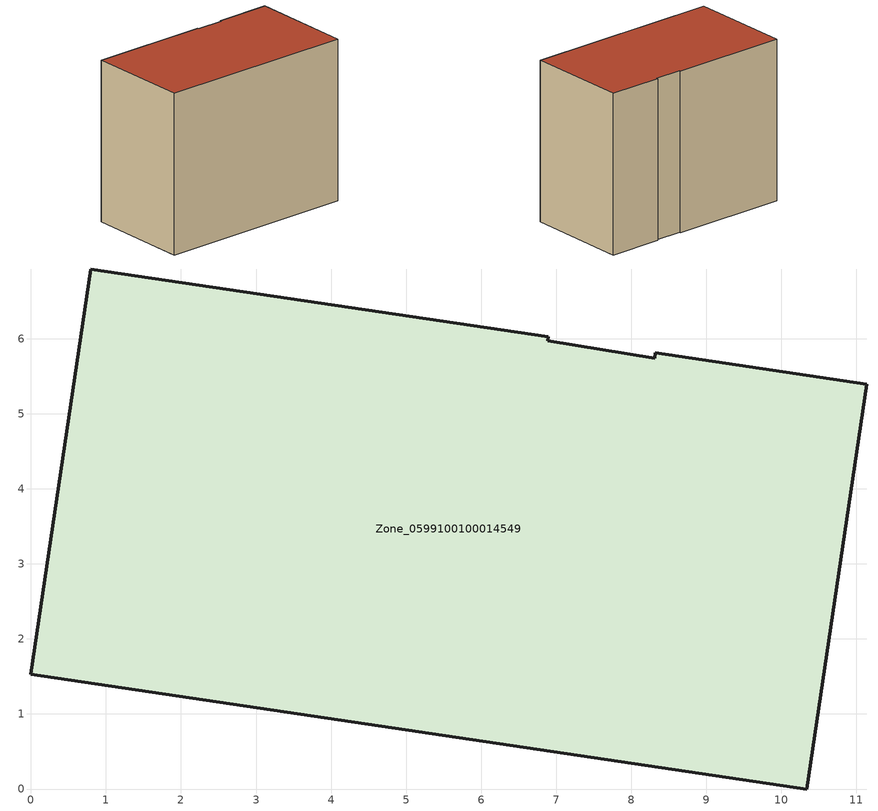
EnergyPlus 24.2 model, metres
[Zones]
Zone_0599100100014549
 floor ground (C_G): 6.89,6.02 6.89,5.97 8.31,5.74 8.32,5.81 11.14,5.39 10.34,0 0,1.53 0.8,6.93 z0
 wall outside (C_F): 11.14,5.39 8.32,5.81 8.31,5.74 6.89,5.97 6.89,6.02 0.8,6.93 0,1.53 10.34,0 11.14,5.39 z0:8.52
 roof outside (C_R): 6.89,5.97 6.89,6.02 0.8,6.93 0,1.53 10.34,0 11.14,5.39 8.32,5.81 8.31,5.74 z8.52
[BUILDING]
Pand.0599100100014549: North Axis=0; Terrain=City; Loads Convergence Tolerance Value=0.04; Temperature Convergence Tolerance Value=0.4; Solar Distribution=FullExterior; Maximum Number of Warmup Days=25; Minimum Number of Warmup Days=1
[Site:Location]
Rotterdam.The.Hague.AP_ZH_NLD Design_Conditions: Latitude=51.96; Longitude=4.45; Time Zone=1; Elevation=-4.5
[SITE:GROUNDTEMPERATURE:BUILDINGSURFACE]
18, 18, 18, 18, 18, 18, 18, 18, 18, 18, 18, 18
[MATERIAL] Thermal Absorptance=0.9; Solar Absorptance=0.7; Visible Absorptance=0.7
Name | Roughness | Thickness | Conductivity | Density | Specific Heat
G.TC.2015-2018 | MediumSmooth | 0.15 | 0.0428571 | 540 | 1210
F.TC.2015-2018 | Rough | 0.3 | 0.0666667 | 1920 | 840
R.TC.2015-2018 | MediumRough | 0.2 | 0.0333333 | 1500 | 1000
[CONSTRUCTION]
C_G: G.TC.2015-2018
C_F: F.TC.2015-2018
C_R: R.TC.2015-2018
[ZONE]
Zone_0599100100014549: Type=1; Multiplier=1; Ceiling Height=Autocalculate; Volume=Autocalculate; Floor Area=autocalculate; Part of Total Floor Area=Yes
[ZONEINFILTRATION:DESIGNFLOWRATE]
Infil_Zone_0599100100014549: Zone or ZoneList or Space or SpaceList=Zone_0599100100014549; Schedule=AlwaysOn; Design Flow Rate Calculation Method=Flow/Area; Flow Rate per Floor Area=0.0015; Constant Term Coefficient=1; Temperature Term Coefficient=0; Velocity Term Coefficient=0; Velocity Squared Term Coefficient=0
[HVACTEMPLATE:ZONE:IDEALLOADSAIRSYSTEM]
Zone_0599100100014549: Maximum Heating Supply Air Temperature=50; Minimum Cooling Supply Air Temperature=13; Maximum Heating Supply Air Humidity Ratio=0.0156; Minimum Cooling Supply Air Humidity Ratio=0.0077; Heating Limit=NoLimit; Cooling Limit=NoLimit; Dehumidification Control Type=ConstantSensibleHeatRatio; Cooling Sensible Heat Ratio=0.7; Dehumidification Setpoint=60; Humidification Control Type=None; Humidification Setpoint=30; Outdoor Air Method=None; Outdoor Air Flow Rate per Person=0.00944; Outdoor Air Flow Rate per Zone Floor Area=0; Outdoor Air Flow Rate per Zone=0; Demand Controlled Ventilation Type=None; Outdoor Air Economizer Type=NoEconomizer; Heat Recovery Type=None; Sensible Heat Recovery Effectiveness=0.7; Latent Heat Recovery Effectiveness=0.65
[ZONECONTROL:THERMOSTAT]
ThermostatControl_Zone_0599100100014549: Zone or ZoneList=Zone_0599100100014549; Control Type Schedule=DualSetpointControlType; Control 1=Thermostat_Zone_0599100100014549; Temperature Difference Between Cutout And Setpoint=0
[THERMOSTATSETPOINT:DUALSETPOINT]
Thermostat_Zone_0599100100014549: Heating Setpoint Temperature Schedule=HeatingSetpoint_Zone_0599100100014549; Cooling Setpoint Temperature Schedule=CoolingSetpoint_Zone_0599100100014549
[SCHEDULE:COMPACT]
HeatingSetpoint_Zone_0599100100014549: Through: 12/31, For: AllDays, Until: 24:00, 21
CoolingSetpoint_Zone_0599100100014549: Through: 12/31, For: AllDays, Until: 24:00, 24
DualSetpointControlType: Through: 12/31, For: AllDays, Until: 24:00, 4
AlwaysOn: Through: 12/31, For: AllDays, Until: 24:00, 1
